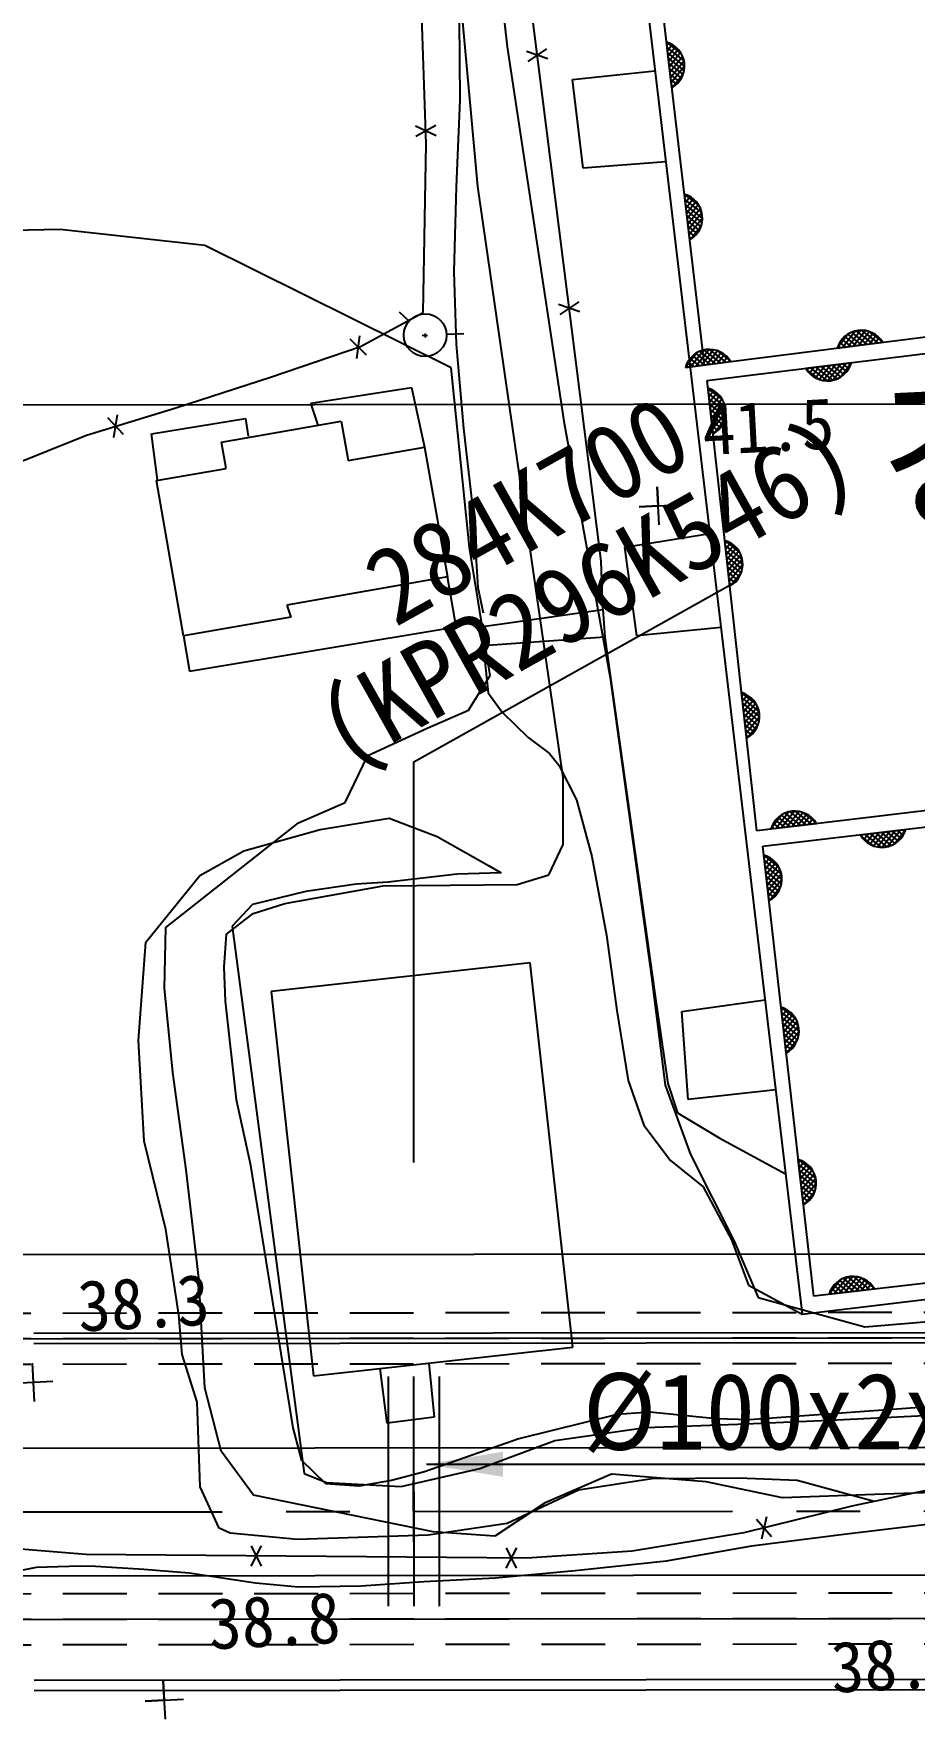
# Model space of a CAD drawing. Header units: millimetres. Extents: x 15846 to 16642, y 1103 to 1807.
# Drawn here: x 16019.5 to 16054, y 1462.9 to 1528.9 of the extents above; entities that cross this region are included whole.
import ezdxf
from ezdxf.enums import TextEntityAlignment as Align
from ezdxf.xclip import XClip

# ---------------------------------------------------------------- set-up
doc = ezdxf.new("R2010")
doc.units = ezdxf.units.MM
doc.header["$LTSCALE"] = 10
doc.header["$MEASUREMENT"] = 0
doc.header["$XCLIPFRAME"] = 2
doc.linetypes.add('CENTER', pattern=[2, 1.25, -0.25, 0.25, -0.25])
doc.linetypes.add('HIDDEN', pattern=[0.375, 0.25, -0.125])
for name, color, linetype in [('TN-CABL', 4, 'Continuous'), ('TZ-BASE', 253, 'Continuous'), ('TZ-CABL', 4, 'Continuous')]:
    doc.layers.add(name, color=color, linetype=linetype)
doc.styles.add('GR', font='GulimChe.ttf')
doc.styles.get("Standard").update_dxf_attribs({"font": 'GulimChe.ttf'})
doc.linetypes.add('ZIGZAG', pattern='A,0.0001,-0.2,[131,ltypeshp.shx,S=0.2,R=0,X=-0.2,Y=0],-0.4,[131,ltypeshp.shx,S=0.2,R=180,X=0.2,Y=0],-0.2', length=0.8001)
doc.dimstyles.get("Standard").update_dxf_attribs({"dimtxt": 0.18, "dimasz": 0.18, "dimexe": 0.18, "dimexo": 0.0625, "dimgap": 0.09, "dimtad": 0, "dimtih": 1, "dimtoh": 1, "dimdec": 4, "dimzin": 0, "dimdsep": 46, "dimtxsty": 'Standard', "dimcen": 0.09, "dimadec": 0, "dimazin": 0, "dimtfac": 1, "dimtdec": 4, "dimtofl": 0, "dimtmove": 0, "dimatfit": 3, "dimfxl": 0, "dimtolj": 1, "dimtzin": 0, "dimarcsym": 0})

# ---------------------------------------------------------------- blocks, each defined once
blk = doc.blocks.new('JD-FGHGF6GCDN')
at = {"layer": 'TZ-BASE'}
for p, q in [((106.514, 81.41, 127.805), (115.232, 7.824, 127.805)), ((102.512, 52.028, 40), (100.407, 75.491, 40)), ((107.353, 37.339, 128.257), (102.543, 75.323, 128.257)), ((102.123, 72.016, 41.001), (103.659, 57.499, 41.001)), ((111.397, 45.023, 127.783), (109.316, 62.755, 127.783)), ((100.492, 53.698, 126.211), (100.318, 58.692, 126.211)), ((101.788, 58.571, 128.02), (101.811, 55.425, 128.02)), ((103.659, 57.499, 41.001), (105.89, 42.835, 41.001)), ((110.121, 55.902, 127.783), (109.911, 57.69, 127.783)), ((110.488, 57.24, 127.783), (109.922, 57.686, 127.783)), ((110.001, 57.659, 127.783), (109.926, 57.564, 127.783)), ((110.595, 56.964, 127.783), (109.935, 57.485, 127.783)), ((110.139, 57.592, 127.783), (109.95, 57.353, 127.783)), ((110.262, 57.506, 127.783), (109.975, 57.142, 127.783)), ((105.263, 57.032, 128.257), (104.419, 57.329, 128.257)), ((105.212, 57.429, 128.257), (104.469, 56.932, 128.257)), ((110.618, 56.754, 127.783), (109.96, 57.275, 127.783)), ((110.602, 56.576, 127.783), (109.984, 57.064, 127.783)), ((110.371, 57.401, 127.783), (110, 56.932, 127.783)), ((110.559, 56.418, 127.783), (110.009, 56.853, 127.783)), ((110.464, 57.278, 127.783), (110.025, 56.721, 127.783)), ((110.541, 57.133, 127.783), (110.049, 56.51, 127.783)), ((110.596, 56.96, 127.783), (110.074, 56.3, 127.783)), ((106.224, 56.224, 127.74), (109.457, 56.564, 127.74)), ((106.646, 52.747, 127.74), (106.224, 56.224, 127.74)), ((110.495, 56.278, 127.783), (110.034, 56.642, 127.783)), ((110.412, 56.152, 127.783), (110.058, 56.432, 127.783)), ((110.311, 56.041, 127.783), (110.083, 56.221, 127.783)), ((110.618, 56.747, 127.783), (110.099, 56.089, 127.783)), ((110.567, 56.44, 127.783), (110.161, 55.926, 127.783)), ((110.191, 55.945, 127.783), (110.108, 56.01, 127.783)), ((101.811, 55.425, 128.02), (101.671, 52.014, 128.02)), ((100.881, 54.019, 126.211), (100.067, 54.391, 126.211)), ((100.867, 54.419, 126.211), (100.081, 53.991, 126.211)), ((100.376, 47.098, 126.211), (100.492, 53.698, 126.211)), ((109.88, 52.997, 127.74), (106.646, 52.747, 127.74)), ((101.671, 52.014, 128.02), (101.571, 48.691, 128.02)), ((105.856, 28.867, 40), (102.512, 52.028, 40)), ((110.82, 49.943, 127.783), (110.61, 51.731, 127.783)), ((111.187, 51.281, 127.783), (110.621, 51.727, 127.783)), ((110.7, 51.7, 127.783), (110.625, 51.605, 127.783)), ((110.838, 51.633, 127.783), (110.65, 51.394, 127.783)), ((110.961, 51.547, 127.783), (110.674, 51.183, 127.783)), ((111.294, 51.005, 127.783), (110.634, 51.526, 127.783)), ((111.318, 50.795, 127.783), (110.659, 51.315, 127.783)), ((111.302, 50.617, 127.783), (110.684, 51.105, 127.783)), ((111.07, 51.442, 127.783), (110.699, 50.973, 127.783)), ((111.259, 50.459, 127.783), (110.708, 50.894, 127.783)), ((111.164, 51.319, 127.783), (110.724, 50.762, 127.783)), ((111.24, 51.174, 127.783), (110.749, 50.551, 127.783)), ((111.295, 51.001, 127.783), (110.773, 50.34, 127.783)), ((86.147, 50.342, 39.019), (78.609, 50.21, 39.019)), ((91.816, 49.719, 39.019), (86.147, 50.342, 39.019)), ((111.195, 50.319, 127.783), (110.733, 50.683, 127.783)), ((111.111, 50.193, 127.783), (110.758, 50.473, 127.783)), ((111.01, 50.082, 127.783), (110.783, 50.262, 127.783)), ((111.318, 50.788, 127.783), (110.798, 50.13, 127.783)), ((111.266, 50.48, 127.783), (110.861, 49.967, 127.783)), ((101.465, 44.923, 39.019), (91.816, 49.719, 39.019)), ((110.89, 49.986, 127.783), (110.807, 50.051, 127.783)), ((101.571, 48.691, 128.02), (101.669, 45.85, 128.02)), ((133.844, 47.871, 127.783), (111.397, 45.023, 127.783)), ((97.922, 45.763, 126.211), (100.376, 47.098, 126.211)), ((99.429, 47.124, 40.333), (99.821, 46.754, 40.333)), ((106.519, 47.112, 128.257), (105.675, 47.408, 128.257)), ((106.469, 47.508, 128.257), (105.725, 47.011, 128.257)), ((111.504, 44.423, 127.869), (134.125, 47.234, 127.869)), ((100.447, 46.272, 40.333), (100.456, 46.114, 40.333)), ((101.287, 46.245, 40.333), (101.964, 46.262, 40.333)), ((117.047, 46.265, 127.783), (116.605, 45.695, 127.783)), ((117.322, 46.375, 127.783), (116.807, 45.71, 127.783)), ((117.531, 46.4, 127.783), (117.017, 45.736, 127.783)), ((117.153, 46.319, 127.783), (117.78, 45.833, 127.783)), ((117.71, 46.385, 127.783), (117.227, 45.763, 127.783)), ((117.325, 46.375, 127.783), (117.991, 45.86, 127.783)), ((117.867, 46.344, 127.783), (117.438, 45.79, 127.783)), ((117.539, 46.4, 127.783), (118.201, 45.887, 127.783)), ((118.008, 46.281, 127.783), (117.648, 45.816, 127.783)), ((117.846, 46.351, 127.783), (118.363, 45.951, 127.783)), ((94.385, 44.562, 126.211), (97.922, 45.763, 126.211)), ((98.147, 45.417, 126.211), (97.511, 46.046, 126.211)), ((97.768, 45.288, 126.211), (97.89, 46.174, 126.211)), ((100.338, 46.198, 40.333), (100.543, 46.186, 40.333)), ((101.669, 45.85, 128.02), (101.956, 42.54, 128.02)), ((111.37, 45.619, 127.783), (110.854, 44.954, 127.783)), ((111.579, 45.645, 127.783), (111.065, 44.981, 127.783)), ((111.757, 45.63, 127.783), (111.275, 45.008, 127.783)), ((111.373, 45.62, 127.783), (112.038, 45.105, 127.783)), ((111.586, 45.645, 127.783), (112.249, 45.131, 127.783)), ((111.894, 45.596, 127.783), (112.411, 45.195, 127.783)), ((118.388, 45.91, 127.783), (116.602, 45.684, 127.783)), ((116.632, 45.774, 127.783), (116.728, 45.7, 127.783)), ((116.698, 45.913, 127.783), (116.939, 45.726, 127.783)), ((116.783, 46.037, 127.783), (117.149, 45.753, 127.783)), ((116.886, 46.146, 127.783), (117.359, 45.78, 127.783)), ((117.009, 46.241, 127.783), (117.57, 45.806, 127.783)), ((118.135, 46.199, 127.783), (117.859, 45.843, 127.783)), ((118.247, 46.099, 127.783), (118.069, 45.87, 127.783)), ((118.344, 45.98, 127.783), (118.28, 45.896, 127.783)), ((112.436, 45.155, 127.783), (110.65, 44.928, 127.783)), ((111.095, 45.509, 127.783), (110.653, 44.94, 127.783)), ((110.68, 45.019, 127.783), (110.776, 44.944, 127.783)), ((110.746, 45.157, 127.783), (110.986, 44.971, 127.783)), ((110.831, 45.281, 127.783), (111.197, 44.998, 127.783)), ((110.934, 45.391, 127.783), (111.407, 45.025, 127.783)), ((111.057, 45.486, 127.783), (111.618, 45.051, 127.783)), ((111.201, 45.564, 127.783), (111.828, 45.078, 127.783)), ((111.915, 45.589, 127.783), (111.486, 45.034, 127.783)), ((112.056, 45.526, 127.783), (111.696, 45.061, 127.783)), ((112.182, 45.444, 127.783), (111.906, 45.088, 127.783)), ((112.294, 45.344, 127.783), (112.117, 45.115, 127.783)), ((112.392, 45.224, 127.783), (112.327, 45.141, 127.783)), ((115.369, 44.904, 127.869), (117.156, 45.126, 127.869)), ((115.51, 44.715, 127.869), (115.688, 44.943, 127.869)), ((115.622, 44.614, 127.869), (115.899, 44.97, 127.869)), ((115.748, 44.532, 127.869), (116.109, 44.996, 127.869)), ((116.431, 44.436, 127.869), (115.767, 44.953, 127.869)), ((115.889, 44.469, 127.869), (116.32, 45.022, 127.869)), ((116.603, 44.492, 127.869), (115.977, 44.979, 127.869)), ((116.046, 44.427, 127.869), (116.53, 45.048, 127.869)), ((116.748, 44.569, 127.869), (116.188, 45.005, 127.869)), ((116.225, 44.412, 127.869), (116.741, 45.074, 127.869)), ((116.87, 44.664, 127.869), (116.398, 45.032, 127.869)), ((116.434, 44.437, 127.869), (116.951, 45.1, 127.869)), ((116.974, 44.773, 127.869), (116.609, 45.058, 127.869)), ((116.71, 44.546, 127.869), (117.152, 45.114, 127.869)), ((117.059, 44.897, 127.869), (116.819, 45.084, 127.869)), ((117.126, 45.035, 127.869), (117.03, 45.11, 127.869)), ((90.677, 43.356, 126.211), (94.385, 44.562, 126.211)), ((102.182, 37.879, 39.019), (101.465, 44.923, 39.019)), ((113.453, 26.773, 127.869), (111.504, 44.423, 127.869)), ((115.91, 44.461, 127.869), (115.394, 44.863, 127.869)), ((115.413, 44.834, 127.869), (115.478, 44.917, 127.869)), ((116.217, 44.412, 127.869), (115.556, 44.927, 127.869)), ((-0.04, 43.401), (299.96, 43.677)), ((95.973, 43.54, 127.977), (99.918, 44.151, 127.977)), ((99.918, 44.151, 127.977), (100.428, 41.818, 127.977)), ((111.735, 42.331, 127.869), (111.538, 44.12, 127.869)), ((112.112, 43.666, 127.869), (111.549, 44.117, 127.869)), ((111.628, 44.089, 127.869), (111.552, 43.994, 127.869)), ((112.217, 43.389, 127.869), (111.56, 43.915, 127.869)), ((111.765, 44.021, 127.869), (111.575, 43.783, 127.869)), ((112.239, 43.18, 127.869), (111.584, 43.705, 127.869)), ((111.888, 43.934, 127.869), (111.598, 43.572, 127.869)), ((111.996, 43.828, 127.869), (111.622, 43.361, 127.869)), ((112.089, 43.704, 127.869), (111.645, 43.151, 127.869)), ((87.179, 42.286, 126.211), (90.677, 43.356, 126.211)), ((88.629, 42.311, 126.211), (88.013, 42.959, 126.211)), ((88.247, 42.194, 126.211), (88.395, 43.076, 126.211)), ((96.251, 42.678, 127.977), (95.973, 43.54, 127.977)), ((112.222, 43.001, 127.869), (111.607, 43.494, 127.869)), ((112.178, 42.844, 127.869), (111.63, 43.283, 127.869)), ((112.113, 42.704, 127.869), (111.654, 43.072, 127.869)), ((112.164, 43.559, 127.869), (111.668, 42.94, 127.869)), ((112.218, 43.386, 127.869), (111.691, 42.729, 127.869)), ((112.239, 43.172, 127.869), (111.715, 42.518, 127.869)), ((89.721, 42.331, 128.085), (93.407, 42.933, 128.085)), ((89.956, 40.529, 128.085), (89.721, 42.331, 128.085)), ((92.465, 42.014, 128.451), (97.162, 42.838, 128.451)), ((93.407, 42.933, 128.085), (93.405, 42.933, 128.085)), ((93.405, 42.933, 128.085), (93.517, 42.247, 128.085)), ((97.162, 42.838, 128.451), (97.433, 41.292, 128.451)), ((101.956, 42.54, 128.02), (102.33, 39.234, 128.02)), ((105.89, 42.835, 41.001), (107.704, 32.768, 41.001)), ((112.029, 42.579, 127.869), (111.677, 42.861, 127.869)), ((111.926, 42.469, 127.869), (111.7, 42.65, 127.869)), ((111.806, 42.374, 127.869), (111.723, 42.439, 127.869)), ((112.185, 42.865, 127.869), (111.776, 42.355, 127.869)), ((84.118, 41.059, 126.211), (87.179, 42.286, 126.211)), ((92.646, 40.98, 128.451), (92.465, 42.014, 128.451)), ((97.433, 41.292, 128.451), (100.428, 41.818, 128.451)), ((100.428, 41.818, 128.451), (101.322, 36.727, 128.451)), ((89.914, 40.501, 128.451), (92.646, 40.98, 128.451)), ((90.983, 34.411, 128.451), (89.914, 40.501, 128.451)), ((109.623, 38.765, 41.453), (109.543, 40.263, 41.453)), ((109.543, 40.263, 41.453), (109.583, 39.514, 41.453)), ((102.33, 39.234, 128.02), (102.518, 36.309, 128.02)), ((108.834, 39.474, 41.453), (110.332, 39.554, 41.453)), ((109.583, 39.514, 41.453), (108.834, 39.474, 41.453)), ((108.282, 37.888, 127.805), (111.605, 38.433, 127.805)), ((103.002, 32.864, 39.019), (102.182, 37.879, 39.019)), ((108.748, 34.413, 127.805), (108.282, 37.888, 127.805)), ((112.394, 36.367, 127.869), (112.196, 38.156, 127.869)), ((112.77, 37.702, 127.869), (112.208, 38.153, 127.869)), ((112.286, 38.125, 127.869), (112.21, 38.03, 127.869)), ((112.876, 37.426, 127.869), (112.219, 37.952, 127.869)), ((112.424, 38.057, 127.869), (112.234, 37.819, 127.869)), ((112.897, 37.216, 127.869), (112.242, 37.741, 127.869)), ((112.546, 37.97, 127.869), (112.257, 37.608, 127.869)), ((112.654, 37.865, 127.869), (112.28, 37.398, 127.869)), ((112.747, 37.741, 127.869), (112.303, 37.187, 127.869)), ((107.419, 35.444, 128.149), (107.353, 37.339, 128.149)), ((112.88, 37.038, 127.869), (112.266, 37.53, 127.869)), ((112.836, 36.881, 127.869), (112.289, 37.319, 127.869)), ((112.771, 36.741, 127.869), (112.312, 37.108, 127.869)), ((112.823, 37.595, 127.869), (112.327, 36.976, 127.869)), ((112.876, 37.422, 127.869), (112.35, 36.765, 127.869)), ((112.897, 37.208, 127.869), (112.373, 36.554, 127.869)), ((101.322, 36.727, 128.451), (95.023, 35.621, 128.451)), ((101.666, 34.771, 128.236), (101.322, 36.727, 128.236)), ((112.687, 36.616, 127.869), (112.335, 36.897, 127.869)), ((112.585, 36.505, 127.869), (112.359, 36.687, 127.869)), ((112.464, 36.41, 127.869), (112.382, 36.476, 127.869)), ((112.844, 36.902, 127.869), (112.435, 36.391, 127.869)), ((102.518, 36.309, 128.02), (102.724, 35.325, 128.02)), ((95.186, 35.149, 128.451), (90.983, 34.411, 128.451)), ((95.023, 35.621, 128.451), (95.186, 35.149, 128.451)), ((102.528, 34.757, 127.568), (107.419, 35.444, 127.568)), ((107.419, 35.444, 127.568), (107.499, 34.369, 127.568)), ((90.983, 34.411, 128.236), (91.208, 33.028, 128.236)), ((91.208, 33.028, 128.236), (101.666, 34.771, 128.236)), ((102.726, 34.031, 127.568), (102.528, 34.757, 127.568)), ((107.499, 34.369, 127.568), (102.726, 34.031, 127.568)), ((107.499, 34.369, 127.654), (109.45, 20.384, 127.654)), ((112.042, 34.745, 127.805), (108.748, 34.413, 127.805)), ((102.726, 34.031, 127.654), (102.919, 32.184, 127.654)), ((102.144, 31.498, 39.019), (103.002, 32.864, 39.019)), ((107.704, 32.768, 41.001), (109.316, 21.056, 41.001)), ((102.919, 32.184, 127.654), (103.463, 31.427, 127.654)), ((113.052, 30.403, 127.869), (112.855, 32.192, 127.869)), ((113.429, 31.739, 127.869), (112.866, 32.189, 127.869)), ((112.945, 32.161, 127.869), (112.869, 32.066, 127.869)), ((113.534, 31.462, 127.869), (112.877, 31.988, 127.869)), ((113.082, 32.093, 127.869), (112.892, 31.856, 127.869)), ((113.556, 31.252, 127.869), (112.901, 31.777, 127.869)), ((113.205, 32.006, 127.869), (112.915, 31.645, 127.869)), ((113.313, 31.901, 127.869), (112.939, 31.434, 127.869)), ((113.406, 31.777, 127.869), (112.962, 31.223, 127.869)), ((100.531, 30.795, 39.019), (102.144, 31.498, 39.019)), ((103.463, 31.427, 127.654), (104.489, 30.428, 127.654)), ((113.539, 31.074, 127.869), (112.924, 31.566, 127.869)), ((113.495, 30.917, 127.869), (112.947, 31.355, 127.869)), ((113.43, 30.777, 127.869), (112.971, 31.144, 127.869)), ((113.481, 31.631, 127.869), (112.985, 31.012, 127.869)), ((113.535, 31.458, 127.869), (113.008, 30.801, 127.869)), ((113.556, 31.245, 127.869), (113.032, 30.59, 127.869)), ((98.197, 29.723, 39.019), (100.531, 30.795, 39.019)), ((104.489, 30.428, 127.654), (105.33, 29.811, 127.654)), ((113.346, 30.652, 127.869), (112.994, 30.934, 127.869)), ((113.243, 30.541, 127.869), (113.017, 30.723, 127.869)), ((113.123, 30.446, 127.869), (113.04, 30.512, 127.869)), ((113.502, 30.938, 127.869), (113.093, 30.427, 127.869)), ((105.33, 29.811, 127.654), (105.69, 29.349, 127.654)), ((97.312, 27.882, 39.019), (98.197, 29.723, 39.019)), ((105.69, 29.349, 127.654), (106.384, 27.994, 127.654)), ((136.206, 29.503, 127.869), (113.453, 26.773, 127.869)), ((105.861, 26.238, 40), (105.856, 28.867, 40)), ((113.689, 26.178, 127.869), (136.273, 28.815, 127.869)), ((95.486, 27.086, 39.019), (97.312, 27.882, 39.019)), ((106.384, 27.994, 127.654), (106.979, 25.773, 127.654)), ((96.337, 26.826, 125.435), (99.038, 27.265, 125.435)), ((99.038, 27.265, 125.435), (100.916, 26.554, 125.435)), ((114.446, 27.417, 127.869), (114.001, 26.85, 127.869)), ((114.18, 27.19, 127.869), (114.544, 26.904, 127.869)), ((114.722, 27.525, 127.869), (114.202, 26.863, 127.869)), ((114.285, 27.299, 127.869), (114.755, 26.93, 127.869)), ((114.408, 27.393, 127.869), (114.966, 26.955, 127.869)), ((114.931, 27.549, 127.869), (114.412, 26.888, 127.869)), ((114.553, 27.47, 127.869), (115.176, 26.98, 127.869)), ((115.109, 27.533, 127.869), (114.623, 26.914, 127.869)), ((114.725, 27.526, 127.869), (115.387, 27.005, 127.869)), ((115.267, 27.49, 127.869), (114.834, 26.939, 127.869)), ((114.938, 27.549, 127.869), (115.598, 27.031, 127.869)), ((115.408, 27.427, 127.869), (115.044, 26.964, 127.869)), ((115.246, 27.498, 127.869), (115.76, 27.094, 127.869)), ((115.533, 27.344, 127.869), (115.255, 26.99, 127.869)), ((115.645, 27.243, 127.869), (115.465, 27.015, 127.869)), ((115.741, 27.123, 127.869), (115.676, 27.04, 127.869)), ((90.283, 22.984, 39.019), (95.486, 27.086, 39.019)), ((93.349, 25.99, 125.435), (96.337, 26.826, 125.435)), ((100.916, 26.554, 125.435), (102.939, 25.417, 125.435)), ((115.784, 27.053, 127.869), (113.997, 26.839, 127.869)), ((114.028, 26.929, 127.869), (114.123, 26.854, 127.869)), ((114.095, 27.067, 127.869), (114.334, 26.879, 127.869)), ((117.501, 26.623, 127.869), (119.288, 26.832, 127.869)), ((118.038, 26.177, 127.869), (117.525, 26.583, 127.869)), ((117.544, 26.553, 127.869), (117.609, 26.636, 127.869)), ((117.64, 26.433, 127.869), (117.82, 26.66, 127.869)), ((118.345, 26.125, 127.869), (117.688, 26.645, 127.869)), ((117.751, 26.332, 127.869), (118.03, 26.685, 127.869)), ((117.876, 26.248, 127.869), (118.241, 26.71, 127.869)), ((118.559, 26.147, 127.869), (117.898, 26.67, 127.869)), ((118.017, 26.184, 127.869), (118.452, 26.734, 127.869)), ((118.731, 26.202, 127.869), (118.109, 26.694, 127.869)), ((118.174, 26.141, 127.869), (118.663, 26.759, 127.869)), ((118.876, 26.279, 127.869), (118.32, 26.719, 127.869)), ((118.353, 26.125, 127.869), (118.873, 26.783, 127.869)), ((119, 26.372, 127.869), (118.53, 26.743, 127.869)), ((118.562, 26.148, 127.869), (119.084, 26.808, 127.869)), ((119.104, 26.481, 127.869), (118.741, 26.768, 127.869)), ((118.838, 26.255, 127.869), (119.285, 26.821, 127.869)), ((119.19, 26.604, 127.869), (118.952, 26.793, 127.869)), ((119.258, 26.742, 127.869), (119.162, 26.817, 127.869)), ((91.615, 25.024, 125.435), (93.349, 25.99, 125.435)), ((105.298, 25.055, 40), (105.861, 26.238, 40)), ((106.979, 25.773, 127.654), (107.56, 22.689, 127.654)), ((115.681, 8.53, 127.869), (113.689, 26.178, 127.869)), ((113.932, 24.029, 127.869), (113.73, 25.817, 127.869)), ((114.305, 25.365, 127.869), (113.741, 25.814, 127.869)), ((113.82, 25.787, 127.869), (113.744, 25.691, 127.869)), ((103.423, 25.132, 126.275), (101.7, 25.072, 126.275)), ((102.939, 25.417, 125.435), (103.423, 25.132, 125.435)), ((114.411, 25.088, 127.869), (113.753, 25.613, 127.869)), ((113.958, 25.719, 127.869), (113.768, 25.481, 127.869)), ((114.433, 24.879, 127.869), (113.777, 25.402, 127.869)), ((114.08, 25.632, 127.869), (113.792, 25.27, 127.869)), ((114.417, 24.7, 127.869), (113.801, 25.191, 127.869)), ((114.189, 25.527, 127.869), (113.816, 25.059, 127.869)), ((114.282, 25.403, 127.869), (113.839, 24.848, 127.869)), ((114.358, 25.258, 127.869), (113.863, 24.637, 127.869)), ((89.507, 22.408, 125.435), (91.615, 25.024, 125.435)), ((94.949, 23.921, 40), (98.805, 24.615, 40)), ((97.748, 24.677, 126.275), (95.775, 24.393, 126.275)), ((98.995, 24.763, 126.275), (97.748, 24.677, 126.275)), ((98.805, 24.615, 40), (104.062, 24.667, 40)), ((101.7, 25.072, 126.275), (98.995, 24.763, 126.275)), ((104.062, 24.667, 40), (105.298, 25.055, 40)), ((114.373, 24.543, 127.869), (113.825, 24.981, 127.869)), ((114.308, 24.403, 127.869), (113.848, 24.77, 127.869)), ((114.224, 24.278, 127.869), (113.872, 24.559, 127.869)), ((114.412, 25.085, 127.869), (113.887, 24.427, 127.869)), ((114.433, 24.871, 127.869), (113.911, 24.216, 127.869)), ((114.381, 24.564, 127.869), (113.973, 24.053, 127.869)), ((93.68, 23.889, 126.275), (92.89, 23.042, 126.275)), ((95.775, 24.393, 126.275), (93.68, 23.889, 126.275)), ((93.713, 23.534, 40), (94.949, 23.921, 40)), ((114.123, 24.167, 127.869), (113.896, 24.348, 127.869)), ((114.002, 24.072, 127.869), (113.92, 24.137, 127.869)), ((92.663, 22.721, 40), (93.713, 23.534, 40)), ((90.236, 20.612, 39.019), (90.283, 22.984, 39.019)), ((92.579, 21.425, 40), (92.663, 22.721, 40)), ((92.89, 23.042, 126.275), (95.704, 1.586, 126.275)), ((107.56, 22.689, 127.654), (107.964, 19.729, 127.654)), ((89.209, 18.561, 125.435), (89.507, 22.408, 125.435)), ((92.625, 20.091, 40), (92.579, 21.425, 40)), ((104.572, 21.597, 130.282), (94.414, 20.476, 130.282)), ((106.234, 6.531, 130.282), (104.572, 21.597, 130.282)), ((90.566, 17.304, 39.019), (90.236, 20.612, 39.019)), ((109.316, 21.056, 41.001), (109.851, 16.807, 41.001)), ((93.06, 16.226, 40), (92.625, 20.091, 40)), ((94.414, 20.476, 130.282), (96.075, 5.411, 130.282)), ((109.45, 20.384, 127.654), (109.96, 16.867, 127.654)), ((110.509, 19.688, 127.934), (113.771, 20.153, 127.934)), ((114.605, 18.067, 127.869), (114.403, 19.855, 127.869)), ((114.978, 19.403, 127.869), (114.414, 19.852, 127.869)), ((114.493, 19.824, 127.869), (114.417, 19.729, 127.869)), ((107.964, 19.729, 127.654), (108.404, 16.985, 127.654)), ((110.758, 16.248, 127.934), (110.509, 19.688, 127.934)), ((115.084, 19.126, 127.869), (114.426, 19.651, 127.869)), ((114.631, 19.756, 127.869), (114.441, 19.518, 127.869)), ((115.106, 18.917, 127.869), (114.45, 19.44, 127.869)), ((114.753, 19.67, 127.869), (114.465, 19.308, 127.869)), ((115.089, 18.738, 127.869), (114.474, 19.229, 127.869)), ((114.862, 19.565, 127.869), (114.489, 19.097, 127.869)), ((114.955, 19.441, 127.869), (114.512, 18.886, 127.869)), ((115.031, 19.296, 127.869), (114.536, 18.675, 127.869)), ((89.433, 14.602, 125.435), (89.209, 18.561, 125.435)), ((115.046, 18.581, 127.869), (114.497, 19.018, 127.869)), ((114.981, 18.441, 127.869), (114.521, 18.808, 127.869)), ((114.897, 18.316, 127.869), (114.545, 18.597, 127.869)), ((115.085, 19.123, 127.869), (114.56, 18.465, 127.869)), ((115.106, 18.909, 127.869), (114.584, 18.254, 127.869)), ((115.053, 18.602, 127.869), (114.646, 18.091, 127.869)), ((114.796, 18.205, 127.869), (114.569, 18.386, 127.869)), ((114.675, 18.11, 127.869), (114.593, 18.175, 127.869)), ((91.086, 13.486, 39.019), (90.566, 17.304, 39.019)), ((108.404, 16.985, 127.654), (109.025, 15.239, 127.654)), ((109.851, 16.807, 41.001), (110.85, 14.083, 41.001)), ((109.96, 16.867, 127.654), (110.345, 15.716, 127.654)), ((114.189, 16.621, 127.934), (110.758, 16.248, 127.934)), ((93.623, 13.659, 40), (93.06, 16.226, 40)), ((109.025, 15.239, 127.654), (110.065, 13.853, 127.654)), ((110.345, 15.716, 127.654), (111.974, 14.738, 127.654)), ((90.286, 11.14, 125.435), (89.433, 14.602, 125.435)), ((111.974, 14.738, 127.654), (114.58, 13.324, 127.654)), ((110.85, 14.083, 41.001), (112.563, 10.694, 41.001)), ((115.278, 12.105, 127.869), (115.076, 13.893, 127.869)), ((115.651, 13.441, 127.869), (115.087, 13.89, 127.869)), ((91.578, 9.235, 39.019), (91.086, 13.486, 39.019)), ((95.272, 3.371, 40), (93.623, 13.659, 40)), ((110.065, 13.853, 127.654), (111.351, 12.819, 127.654)), ((115.166, 13.862, 127.869), (115.09, 13.767, 127.869)), ((115.757, 13.164, 127.869), (115.099, 13.689, 127.869)), ((115.304, 13.794, 127.869), (115.114, 13.556, 127.869)), ((115.779, 12.955, 127.869), (115.123, 13.478, 127.869)), ((115.426, 13.708, 127.869), (115.138, 13.346, 127.869)), ((115.762, 12.776, 127.869), (115.147, 13.267, 127.869)), ((115.535, 13.603, 127.869), (115.161, 13.135, 127.869)), ((115.628, 13.479, 127.869), (115.185, 12.924, 127.869)), ((115.704, 13.333, 127.869), (115.209, 12.713, 127.869)), ((111.351, 12.819, 127.654), (112.457, 10.746, 127.654)), ((115.719, 12.619, 127.869), (115.17, 13.056, 127.869)), ((115.654, 12.479, 127.869), (115.194, 12.845, 127.869)), ((115.57, 12.354, 127.869), (115.218, 12.635, 127.869)), ((115.758, 13.161, 127.869), (115.233, 12.502, 127.869)), ((115.779, 12.947, 127.869), (115.257, 12.292, 127.869)), ((115.726, 12.64, 127.869), (115.318, 12.128, 127.869)), ((115.468, 12.243, 127.869), (115.242, 12.424, 127.869)), ((115.348, 12.147, 127.869), (115.266, 12.213, 127.869)), ((90.79, 7.795, 125.435), (90.286, 11.14, 125.435)), ((112.457, 10.746, 127.654), (113.123, 8.958, 127.654)), ((112.563, 10.694, 41.001), (113.501, 8.485, 41.001)), ((115.232, 7.824, 127.805), (139.013, 10.719, 127.805)), ((138.351, 11.17, 127.869), (115.681, 8.53, 127.869)), ((117.006, 9.283, 127.869), (116.484, 8.623, 127.869)), ((117.216, 9.306, 127.869), (116.695, 8.648, 127.869)), ((117.394, 9.29, 127.869), (116.905, 8.672, 127.869)), ((117.01, 9.284, 127.869), (117.67, 8.761, 127.869)), ((117.223, 9.306, 127.869), (117.88, 8.786, 127.869)), ((117.53, 9.254, 127.869), (118.043, 8.848, 127.869)), ((91.813, 4.933, 39.019), (91.578, 9.235, 39.019)), ((113.123, 8.958, 127.654), (115.232, 7.824, 127.654)), ((118.067, 8.807, 127.869), (116.279, 8.599, 127.869)), ((116.73, 9.176, 127.869), (116.283, 8.611, 127.869)), ((116.31, 8.689, 127.869), (116.405, 8.614, 127.869)), ((116.378, 8.827, 127.869), (116.616, 8.638, 127.869)), ((116.464, 8.95, 127.869), (116.827, 8.663, 127.869)), ((116.568, 9.059, 127.869), (117.038, 8.688, 127.869)), ((116.692, 9.152, 127.869), (117.248, 8.712, 127.869)), ((116.837, 9.229, 127.869), (117.459, 8.737, 127.869)), ((117.551, 9.247, 127.869), (117.116, 8.697, 127.869)), ((117.692, 9.182, 127.869), (117.327, 8.721, 127.869)), ((117.817, 9.099, 127.869), (117.538, 8.746, 127.869)), ((117.928, 8.998, 127.869), (117.748, 8.77, 127.869)), ((118.024, 8.877, 127.869), (117.959, 8.795, 127.869)), ((113.501, 8.485, 41.001), (117.679, 7.336, 41.001)), ((117.679, 7.336, 41.001), (129.628, 8.31, 41.001)), ((90.93, 6.248, 125.435), (90.79, 7.795, 125.435)), ((85.11, 7.08), (144.951, 7.135)), ((85.11, 6.68), (144.951, 6.735)), ((91.512, 4.372, 125.435), (90.93, 6.248, 125.435)), ((96.075, 5.411, 130.282), (106.234, 6.531, 130.282)), ((85.142, 4.408, 38.33), (85.063, 5.906, 38.33)), ((98.955, 3.552, 128.236), (98.682, 5.699, 128.236)), ((100.6, 5.91, 128.236), (100.801, 3.789, 128.236)), ((84.354, 5.118, 38.33), (85.851, 5.197, 38.33)), ((92.459, 2.455, 39.019), (91.813, 4.933, 39.019)), ((91.627, 1.056, 125.435), (91.512, 4.372, 125.435)), ((109.26, 3.984, 40), (107.97, 3.897, 40)), ((111.855, 3.729, 40), (109.26, 3.984, 40)), ((123.512, 4.434, 40), (113.15, 3.688, 40)), ((95.618, 2.09, 40), (95.272, 3.371, 40)), ((100.801, 3.789, 128.236), (98.955, 3.552, 128.236)), ((107.97, 3.897, 40), (104.123, 2.945, 40)), ((105.531, 2.875, 126.275), (109.092, 3.387, 126.275)), ((109.092, 3.387, 126.275), (112.708, 3.512, 126.275)), ((113.15, 3.688, 40), (111.855, 3.729, 40)), ((112.708, 3.512, 126.275), (116.582, 3.69, 126.275)), ((116.582, 3.69, 126.275), (120.025, 3.852, 126.275)), ((-0.002, 2.499), (199.959, 2.683)), ((104.123, 2.945, 40), (100.418, 1.653, 40)), ((102.595, 1.782, 126.275), (105.531, 2.875, 126.275)), ((93.725, 0.732, 39.019), (92.459, 2.455, 39.019)), ((96.555, 1.174, 40), (95.618, 2.09, 40)), ((95.704, 1.586, 126.275), (96.579, 1.228, 126.275)), ((100.418, 1.653, 40), (99.137, 1.307, 40)), ((99.516, 1.071, 126.275), (102.595, 1.782, 126.275)), ((107.749, 1.561, 39.019), (105.158, 0.437, 39.019)), ((109.334, 1.369, 125.435), (106.461, 0.924, 125.435)), ((111.466, 1.259, 39.019), (107.749, 1.561, 39.019)), ((112.739, 1.401, 125.435), (109.334, 1.369, 125.435)), ((115.027, 1.308, 125.435), (112.739, 1.401, 125.435)), ((92.373, -0.556, 125.435), (91.627, 1.056, 125.435)), ((100.758, -0.706, 39.019), (93.725, 0.732, 39.019)), ((97.851, 1.09, 40), (96.555, 1.174, 40)), ((96.579, 1.228, 126.275), (99.516, 1.071, 126.275)), ((99.137, 1.307, 40), (97.851, 1.09, 40)), ((100.001, -1.108), (99.999, 1.292)), ((106.461, 0.924, 125.435), (103.661, -0.38, 125.435)), ((114.462, 0.63, 39.019), (111.466, 1.259, 39.019)), ((118.079, 0.755, 39.019), (114.462, 0.63, 39.019)), ((118.055, 0.488, 125.435), (115.027, 1.308, 125.435)), ((120.897, 1.08, 125.888), (117.174, 0.304, 125.888)), ((122.47, 0.907, 39.019), (118.079, 0.755, 39.019)), ((105.158, 0.437, 39.019), (103.178, -0.881, 39.019)), ((117.174, 0.304, 125.888), (112.942, -0.748, 125.888)), ((92.811, -0.756, 125.435), (92.373, -0.556, 125.435)), ((103.661, -0.38, 125.435), (100.573, -0.832, 125.435)), ((113.44, -0.212, 125.888), (114.021, -0.892, 125.888)), ((113.828, -0.115, 125.888), (113.633, -0.988, 125.888)), ((120.575, -0.366, 39.579), (116.969, -0.792, 39.579)), ((87.15, -1.599, 125.888), (81.227, -1.115, 125.888)), ((95.449, -1.01, 125.435), (92.811, -0.756, 125.435)), ((94.025, -1.252, 125.888), (93.619, -2.049, 125.888)), ((93.625, -1.249, 125.888), (94.019, -2.052, 125.888)), ((100.573, -0.832, 125.435), (95.449, -1.01, 125.435)), ((103.178, -0.881, 39.019), (100.758, -0.706, 39.019)), ((112.942, -0.748, 125.888), (108.57, -1.46, 125.888)), ((113.235, -1.266, 39.579), (109.893, -1.856, 39.579)), ((116.969, -0.792, 39.579), (113.235, -1.266, 39.579)), ((104.441, -1.732, 125.888), (87.15, -1.599, 125.888)), ((104.024, -1.329, 125.888), (103.618, -2.126, 125.888)), ((103.624, -1.326, 125.888), (104.018, -2.129, 125.888)), ((108.57, -1.46, 125.888), (104.441, -1.732, 125.888)), ((109.893, -1.856, 39.579), (106.329, -2.238, 39.579)), ((0.002, -2.501), (199.963, -2.317)), ((85.203, -2.106, 39.579), (83.319, -2.473, 39.579)), ((86.925, -2.047, 39.579), (85.203, -2.106, 39.579)), ((87.529, -2.069, 39.579), (86.925, -2.047, 39.579)), ((89.429, -2.176, 39.579), (87.529, -2.069, 39.579)), ((91.202, -2.33, 39.579), (89.429, -2.176, 39.579)), ((93.802, -2.714, 39.579), (91.202, -2.33, 39.579)), ((103.192, -2.519, 39.579), (100.395, -2.659, 39.579)), ((106.329, -2.238, 39.579), (103.192, -2.519, 39.579)), ((95.488, -2.871, 39.579), (93.802, -2.714, 39.579)), ((97.944, -2.83, 39.579), (95.488, -2.871, 39.579)), ((100.395, -2.659, 39.579), (97.944, -2.83, 39.579)), ((85.123, -6.52), (144.964, -6.464)), ((90.267, -8.053, 38.804), (90.187, -6.555, 38.804)), ((90.187, -6.555, 38.804), (90.227, -7.304, 38.804)), ((85.123, -6.919), (144.964, -6.864)), ((89.478, -7.344, 38.804), (90.976, -7.265, 38.804)), ((90.227, -7.304, 38.804), (89.478, -7.344, 38.804))]:
    blk.add_line(p, q, dxfattribs=at)
at = {"layer": 'TZ-BASE', "ltscale": 10}
blk.add_line((0.515, 10.084), (199.952, 10.272), dxfattribs=at)
at = {"layer": 'TZ-BASE', "linetype": 'CENTER'}
blk.add_lwpolyline([(0, 0), (201.2, 0.185), (401.8, 0.37), (601.2, 0.553), (700, 0.644)], dxfattribs=at)
at = {"layer": 'TZ-BASE'}
blk.add_circle((100.451, 46.204, 40.333), 0.837, dxfattribs=at)
for centre, start, end in [((109.643, 56.752, 127.783), 299.31339, 74.07366), ((110.343, 50.793, 127.783), 299.31339, 74.07366), ((117.542, 45.425, 127.783), 29.85097, 164.61124), ((111.59, 44.67, 127.783), 29.85097, 164.61124), ((116.216, 45.387, 127.869), 209.70355, 344.46382), ((111.264, 43.184, 127.869), 298.92057, 73.68084), ((111.922, 37.221, 127.869), 298.92057, 73.68084), ((112.581, 31.257, 127.869), 298.92057, 73.68084), ((114.936, 26.574, 127.869), 29.46025, 164.22053), ((118.351, 27.1, 127.869), 209.28064, 344.04091), ((113.458, 24.881, 127.869), 299.05916, 73.81943), ((114.131, 18.919, 127.869), 299.05916, 73.81943), ((114.804, 12.957, 127.869), 299.05916, 73.81943), ((117.217, 8.331, 127.869), 29.26302, 164.02329)]:
    blk.add_arc(centre, 0.975, start, end, dxfattribs=at)
for s, height, rotation, p in [('경산 상수도 배수 펌프장', 4.8, 2.71276, (118.379, 38.935)), ('41.5', 2, 3.042, (111.366, 41.497, 40.158)), ('38.3', 2, 3.042, (86.885, 7.14, 40.158)), ('38.8', 2, 3.042, (92.01, -5.321, 40.158)), ('38.8', 2, 3.042, (116.413, -7.021, 40.158))]:
    blk.add_text(s, height=height, rotation=rotation, dxfattribs=at).set_placement(p)
blk = doc.blocks.new('JD-DGJFYR565A5')
at = {"layer": 'TZ-BASE', "elevation": 38.158, "flags": 128}
blk.add_lwpolyline([(99.934, 88.772), (99.934, 104.475), (112.593, 111.561)], dxfattribs=at)
at = {"layer": 'TZ-BASE', "style": 'GR'}
for s, p in [('284K700', (99.191, 109.731, 38.158)), ('(KPR296K546)', (97.229, 104.148, 38.158))]:
    blk.add_text(s, height=3, rotation=29.23871, dxfattribs=at).set_placement(p)
at = {"layer": 'TZ-BASE'}
blk.add_text('Ø100x2x2', height=3, rotation=0.05182, dxfattribs=at).set_placement((114.785, 79.02, 38.158), align=Align.MIDDLE)
blk.add_leader([(100.434, 76.943, 38.158), (125.09, 76.943, 38.158)], dimstyle='Standard', override={"dimtxt": 3, "dimasz": 3, "dimexe": 2, "dimexo": 3, "dimgap": 1, "dimtad": 0, "dimtih": 0, "dimcen": 1, "dimaunit": 1, "dimadec": 8, "dimtix": 1, "dimtofl": 1, "dimtmove": 2, "dimtvp": 2}, dxfattribs=at)

msp = doc.modelspace()

# ---------------------------------------------------------------- linework, layer by layer
at = {"layer": 'TN-CABL', "linetype": 'ZIGZAG', "ltscale": 0.5, "elevation": 38.158}
for points in [[(15934.415, 1477.711), (16182.323, 1477.938)], [(15934.425, 1466.711), (16182.333, 1466.938)]]:
    msp.add_lwpolyline(points, dxfattribs=at)
at = {"layer": 'TZ-CABL', "linetype": 'HIDDEN', "elevation": 38.158}
for points in [[(15934.414, 1478.711), (16182.576, 1478.939)], [(15934.415, 1477.711), (16182.323, 1477.938)], [(15934.415, 1476.711), (16182.578, 1476.939)], [(15934.424, 1467.711), (16182.586, 1467.939)], [(15934.425, 1466.711), (16182.333, 1466.938)], [(15934.425, 1465.711), (16182.588, 1465.939)]]:
    msp.add_lwpolyline(points, dxfattribs=at)
at = {"layer": 'TZ-CABL', "elevation": 38.158}
for points in [[(16033.415, 1476.301), (16033.423, 1467.301)], [(16035.415, 1476.303), (16035.423, 1467.303)]]:
    msp.add_lwpolyline(points, dxfattribs=at)
at = {"layer": 'TZ-CABL', "linetype": 'ZIGZAG', "ltscale": 0.5, "elevation": 38.158}
msp.add_lwpolyline([(16034.415, 1476.302), (16034.423, 1467.302)], dxfattribs=at)

# ---------------------------------------------------------------- block references
at = {"layer": 'TZ-BASE'}
ref = msp.add_blockref('JD-FGHGF6GCDN', (15934.421, 1470.918), dxfattribs=at)
XClip(ref).set_block_clipping_path([(699.9307201608, 75.6438164958), (-0.0689837384, 74.999968275), (0.0689837384, -74.999968275), (700.0686876393, -74.3561200541)])
msp.add_blockref('JD-DGJFYR565A5', (15934.49, 1395.918), dxfattribs=at)

doc.saveas('drawing.dxf')
